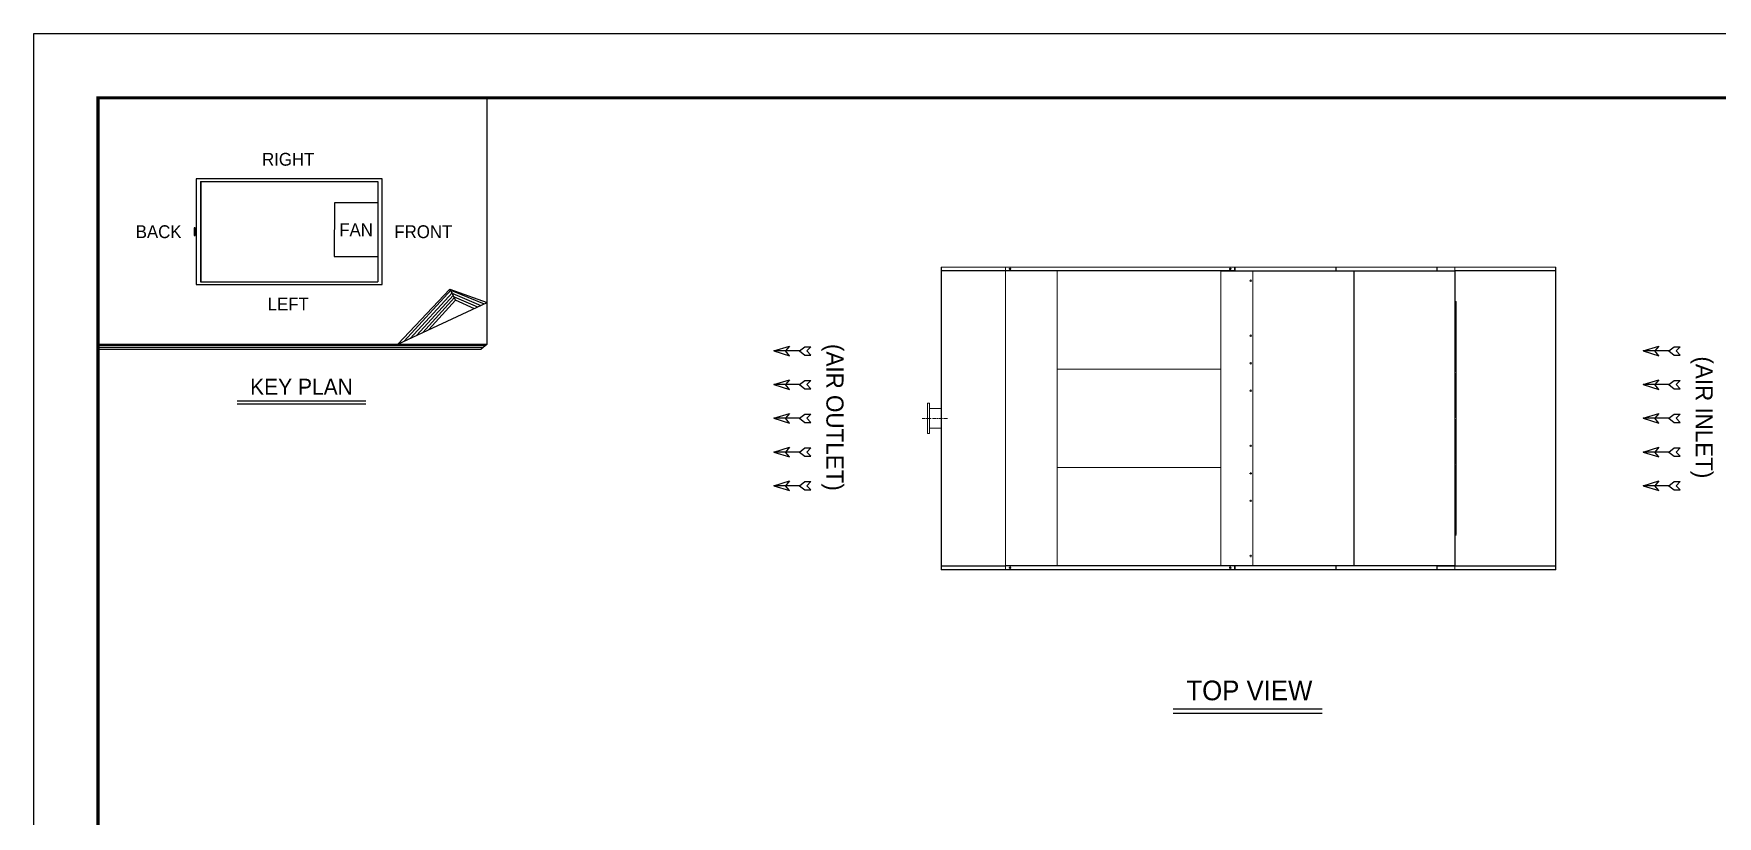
# Model space of a CAD drawing. Header units: millimetres. Extents: x -17070 to 37126, y -291348 to 36053.
# Drawn here: x 7719 to 26072, y 27518 to 36053 of the extents above; entities that cross this region are included whole.
import ezdxf
from ezdxf.enums import TextEntityAlignment as Align

# ---------------------------------------------------------------- set-up
doc = ezdxf.new("R2010")
doc.units = ezdxf.units.MM
doc.linetypes.add('CENTER', pattern=[2, 1.25, -0.25, 0.25, -0.25])
for name, color, linetype in [('center', 1, 'CENTER'), ('냉각탑', 4, 'Continuous'), ('냉각탑_box', 1, 'Continuous'), ('냉각탑_dim', 1, 'Continuous'), ('냉각탑_form', 1, 'Continuous'), ('냉각탑_text', 3, 'Continuous')]:
    doc.layers.add(name, color=color, linetype=linetype)
doc.styles.add('돋움', font='Dotum.ttf')

# ---------------------------------------------------------------- blocks, each defined once
blk = doc.blocks.new('화살표 IN OUT')
at = {"layer": '냉각탑_dim'}
for p, q in [((-323, 43), (-384, 43)), ((-343, 0), (-384, 43)), ((-384, -43), (-343, 0)), ((-266, 0), (-323, 43)), ((-266, 0), (-323, -43)), ((-266, 0), (0, 0)), ((-163, 50), (-122, 0)), ((0, 0), (-163, 50)), ((-163, -50), (-122, 0)), ((0, 0), (-163, -50)), ((-323, -43), (-384, -43))]:
    blk.add_line(p, q, dxfattribs=at)
blk = doc.blocks.new('4')
at = {"color": 0, "lineweight": 20}
for p, q in [((18312, 33508), (17612, 33508)), ((17612, 33508), (17612, 30208)), ((18312, 33505), (17612, 33505)), ((18312, 33469), (17612, 33469)), ((18312, 33466), (17612, 33466)), ((17615, 33508), (17615, 30208)), ((18312, 30208), (18312, 33508)), ((23212, 33508), (24312, 33508)), ((23212, 33505), (24312, 33505)), ((23212, 33469), (24312, 33469)), ((23212, 33466), (24312, 33466)), ((24309, 30208), (24309, 33508)), ((24312, 30208), (24312, 33508)), ((17612, 30250), (18312, 30250)), ((17612, 30247), (18312, 30247)), ((17612, 30211), (18312, 30211)), ((17612, 30208), (18312, 30208)), ((23212, 30250), (24312, 30250)), ((23212, 30247), (24312, 30247)), ((23212, 30211), (24312, 30211)), ((23212, 30208), (24312, 30208))]:
    blk.add_line(p, q, dxfattribs=at)
at = {"color": 7, "lineweight": 20, "ltscale": 0.280701}
for p, q in [((18312, 33507), (18312, 33468)), ((18312, 33507), (18313, 33507)), ((18312, 33470), (18312, 33506)), ((18312, 33506), (18314, 33506)), ((18312, 33470), (18314, 33470)), ((18312, 33468), (18313, 33468)), ((18312, 30254), (18312, 33463)), ((18312, 33463), (18315, 33463)), ((18313, 33467), (18314, 33468)), ((20810, 33508), (18314, 33508)), ((18314, 33467), (18314, 33508)), ((20810, 33505), (18314, 33505)), ((18314, 33465), (18314, 33463)), ((18314, 33465), (18315, 33465)), ((20809, 33469), (18315, 33469)), ((18315, 33466), (18315, 33466)), ((18315, 33466), (18315, 33466)), ((20809, 33466), (18315, 33466)), ((18315, 33466), (18315, 33466)), ((18315, 33466), (18315, 33466)), ((18315, 33466), (18315, 33466)), ((18315, 33465), (18872, 33465)), ((18350, 33487), (18374, 33487)), ((18354, 33492), (18354, 33492)), ((18362, 33499), (18362, 33476)), ((18362, 33496), (18362, 33496)), ((18522, 33466), (18522, 33465)), ((18822, 33466), (18822, 33465)), ((18827, 33466), (18834, 33466)), ((18829, 33465), (18827, 33466)), ((18828, 33466), (18827, 33466)), ((18829, 33465), (18827, 33466)), ((18829, 33465), (18828, 33465)), ((18836, 33465), (18829, 33465)), ((18834, 33466), (18837, 33466)), ((18836, 33465), (18837, 33466)), ((18836, 33465), (18837, 33465)), ((18837, 33466), (18837, 33466)), ((19058, 33466), (18861, 33466)), ((18861, 33466), (18861, 33465)), ((18872, 33465), (18874, 33465)), ((18873, 33465), (18873, 33463)), ((18873, 33463), (18875, 33463)), ((18877, 33465), (18874, 33465)), ((18875, 33464), (18877, 33464)), ((18875, 33463), (18875, 30254)), ((18875, 33461), (18877, 33461)), ((18877, 33465), (18877, 33462)), ((18880, 33465), (18877, 33465)), ((18877, 32398), (18877, 33462)), ((18877, 33462), (18880, 33462)), ((18879, 33463), (18879, 33465)), ((18879, 33463), (18880, 33463)), ((18880, 33465), (20656, 33465)), ((18880, 33465), (18880, 33462)), ((19057, 33466), (19064, 33466)), ((19058, 33466), (19057, 33466)), ((19059, 33465), (19057, 33466)), ((19059, 33465), (19058, 33465)), ((19066, 33465), (19059, 33465)), ((19064, 33466), (19067, 33466)), ((19066, 33465), (19067, 33466)), ((19066, 33465), (19067, 33466)), ((19066, 33465), (19067, 33465)), ((19067, 33466), (19067, 33466)), ((19096, 33466), (19067, 33466)), ((19128, 33466), (19096, 33466)), ((19096, 33466), (19096, 33465)), ((19134, 33465), (19743, 33465)), ((19134, 33465), (19134, 33465)), ((19402, 33466), (19402, 33466)), ((19402, 33466), (19402, 33466)), ((19402, 33466), (19402, 33466)), ((19743, 33465), (19744, 33465)), ((19744, 33465), (20659, 33465)), ((19744, 33465), (19744, 33465)), ((20049, 33465), (20049, 33465)), ((20660, 33466), (20424, 33466)), ((20481, 33466), (20481, 33466)), ((20481, 33466), (20481, 33466)), ((20481, 33466), (20481, 33466)), ((20489, 33466), (20489, 33466)), ((20489, 33466), (20489, 33466)), ((20489, 33466), (20489, 33466)), ((20656, 33465), (20657, 33465)), ((20656, 33465), (20656, 33462)), ((20656, 33463), (20657, 33463)), ((20659, 33462), (20656, 33462)), ((20657, 33463), (20657, 33465)), ((20659, 33465), (20659, 33462)), ((20659, 33464), (20664, 33464)), ((20659, 33462), (20659, 32398)), ((20692, 33466), (20660, 33466)), ((20660, 33465), (20692, 33465)), ((20661, 33461), (20661, 30256)), ((20661, 33461), (20664, 33461)), ((20661, 30256), (20661, 33461)), ((20661, 33461), (20661, 33461)), ((21005, 33464), (20664, 33464)), ((20664, 33461), (20664, 33464)), ((20664, 33461), (20664, 33464)), ((20664, 33464), (20664, 33464)), ((20664, 33463), (20664, 33463)), ((20692, 33466), (20692, 33465)), ((20750, 33487), (20774, 33487)), ((20754, 33492), (20754, 33492)), ((20762, 33499), (20762, 33476)), ((20762, 33496), (20762, 33496)), ((20809, 33466), (20809, 33466)), ((20809, 33466), (20809, 33466)), ((20809, 33466), (20809, 33466)), ((20809, 33466), (20809, 33466)), ((20809, 33466), (20809, 33466)), ((20810, 33505), (20810, 33508)), ((20810, 33508), (20811, 33508)), ((20812, 33506), (20810, 33506)), ((20810, 33505), (20810, 33470)), ((20810, 33467), (20810, 33470)), ((20812, 33470), (20810, 33470)), ((20811, 33467), (20810, 33468)), ((20811, 33508), (20811, 33508)), ((20812, 33468), (20811, 33468)), ((20811, 33467), (20811, 33467)), ((20812, 33506), (20812, 33469)), ((20812, 33469), (20812, 33469)), ((20814, 33508), (20814, 33470)), ((20814, 33508), (20816, 33508)), ((20814, 33470), (20817, 33470)), ((20816, 33508), (20816, 33470)), ((20817, 33508), (20816, 33508)), ((20816, 33468), (20816, 33470)), ((20816, 33464), (20816, 33467)), ((20817, 33508), (20817, 33505)), ((21911, 33508), (20817, 33508)), ((20817, 33466), (20817, 33470)), ((21911, 33466), (20817, 33466)), ((20819, 33464), (20819, 33466)), ((20820, 33466), (20820, 33464)), ((21565, 33466), (20936, 33466)), ((21005, 33461), (21005, 33464)), ((21005, 33461), (21013, 33461)), ((21008, 30256), (21008, 33461)), ((21010, 30256), (21010, 33461)), ((21012, 33461), (21012, 33464)), ((21013, 33464), (21012, 33464)), ((21013, 33463), (21012, 33463)), ((21013, 33464), (22107, 33464)), ((21013, 33464), (21013, 33461)), ((21585, 33466), (21565, 33466)), ((21585, 33466), (21585, 33464)), ((21880, 33464), (21880, 33466)), ((21916, 33466), (21880, 33466)), ((21905, 33465), (21880, 33465)), ((21905, 33464), (21905, 33466)), ((21911, 33508), (21911, 33505)), ((21914, 33508), (21911, 33508)), ((21911, 33466), (21911, 33470)), ((21914, 33470), (21911, 33470)), ((21912, 33508), (21912, 33470)), ((21914, 33508), (21914, 33470)), ((21914, 33508), (21916, 33508)), ((21916, 33508), (21918, 33508)), ((21916, 33508), (21916, 33470)), ((21916, 33470), (21919, 33470)), ((21916, 33469), (21916, 33464)), ((21916, 33466), (21919, 33466)), ((21919, 33508), (21918, 33508)), ((21918, 33469), (21918, 33508)), ((21918, 33466), (21918, 33467)), ((21919, 33508), (21919, 33505)), ((23013, 33508), (21919, 33508)), ((23013, 33505), (21919, 33505)), ((21919, 33466), (21919, 33470)), ((23013, 33466), (21919, 33466)), ((21946, 33466), (21946, 33464)), ((22112, 33464), (22107, 33464)), ((22107, 33464), (22107, 33461)), ((22109, 33463), (22107, 33463)), ((22107, 33461), (22110, 33461)), ((22109, 33461), (22109, 33464)), ((22109, 33462), (22110, 33462)), ((22110, 33461), (22110, 33462)), ((22112, 33462), (22110, 33462)), ((22110, 30256), (22110, 33461)), ((22111, 33461), (22110, 33461)), ((22110, 33459), (22110, 33459)), ((22112, 33464), (22115, 33464)), ((22112, 33464), (22112, 33461)), ((22112, 33462), (22112, 33462)), ((22112, 33461), (22112, 30256)), ((22112, 33461), (22115, 33461)), ((22114, 33464), (22114, 33461)), ((22115, 33461), (22115, 33464)), ((22115, 33464), (23209, 33464)), ((22980, 33466), (22980, 33464)), ((23010, 33466), (23010, 33464)), ((23016, 33508), (23013, 33508)), ((23013, 33508), (23013, 33505)), ((23013, 33466), (23013, 33470)), ((23016, 33470), (23013, 33470)), ((23014, 33508), (23014, 33470)), ((23016, 33508), (23016, 33470)), ((23016, 33508), (23018, 33508)), ((23018, 33508), (23212, 33508)), ((23018, 33508), (23018, 33470)), ((23018, 33470), (23021, 33470)), ((23020, 33508), (23020, 33470)), ((23021, 33508), (23021, 33505)), ((23209, 33505), (23021, 33505)), ((23021, 33466), (23021, 33470)), ((23209, 33466), (23021, 33466)), ((23209, 33508), (23209, 33505)), ((23209, 33466), (23209, 33470)), ((23212, 33470), (23209, 33470)), ((23209, 33466), (23209, 33464)), ((23209, 33466), (23209, 33464)), ((23209, 33464), (23212, 33464)), ((23209, 33461), (23209, 33464)), ((23212, 33461), (23209, 33461)), ((23210, 33508), (23210, 33470)), ((23210, 33461), (23210, 33464)), ((23212, 33508), (23212, 33470)), ((23212, 33470), (23212, 33464)), ((23212, 33461), (23212, 33464)), ((23212, 30256), (23212, 33461)), ((23214, 33459), (23212, 33459)), ((23214, 33459), (23214, 32365)), ((20973, 33358), (20999, 33358)), ((20986, 33371), (20986, 33346)), ((23221, 33132), (23214, 33132)), ((23221, 33129), (23214, 33129)), ((23225, 33127), (23214, 33127)), ((23215, 33127), (23215, 33129)), ((23221, 33132), (23221, 33129)), ((23225, 33127), (23225, 30590)), ((22110, 32937), (22112, 32937)), ((22112, 32907), (22110, 32907)), ((20973, 32758), (20999, 32758)), ((20986, 32771), (20986, 32746)), ((18875, 32543), (18877, 32543)), ((18877, 32398), (18877, 32390)), ((18877, 32398), (18880, 32398)), ((18879, 32397), (18877, 32397)), ((18877, 32390), (18880, 32390)), ((18877, 31327), (18877, 32390)), ((18879, 32397), (18879, 32398)), ((18879, 32397), (18880, 32397)), ((18879, 32391), (18879, 32393)), ((18879, 32393), (18880, 32393)), ((18879, 32391), (18880, 32391)), ((18880, 32395), (18880, 32398)), ((20656, 32395), (18880, 32395)), ((18880, 32393), (18880, 32390)), ((18880, 32393), (20656, 32393)), ((18981, 32393), (18981, 32395)), ((19127, 32393), (19127, 32395)), ((19129, 32393), (19129, 32395)), ((19130, 32393), (19130, 32395)), ((19132, 32393), (19132, 32395)), ((19134, 32395), (19134, 32393)), ((19744, 32395), (19744, 32393)), ((19810, 32395), (19810, 32393)), ((20049, 32395), (20049, 32393)), ((20656, 32395), (20656, 32398)), ((20659, 32398), (20656, 32398)), ((20656, 32397), (20657, 32397)), ((20656, 32395), (20657, 32395)), ((20656, 32393), (20657, 32393)), ((20656, 32393), (20656, 32390)), ((20656, 32391), (20657, 32391)), ((20659, 32390), (20656, 32390)), ((20657, 32397), (20657, 32395)), ((20657, 32391), (20657, 32393)), ((20659, 32398), (20659, 32390)), ((20659, 32390), (20659, 31327)), ((20973, 32458), (20999, 32458)), ((20986, 32471), (20986, 32446)), ((22110, 32388), (22112, 32388)), ((22112, 32358), (22110, 32358)), ((22111, 32358), (22110, 32358)), ((22110, 32356), (22110, 32356)), ((23214, 32365), (23212, 32365)), ((23214, 32356), (23212, 32356)), ((23214, 32356), (23214, 31862)), ((20973, 32158), (20999, 32158)), ((20986, 32171), (20986, 32146)), ((17462, 32023), (17462, 31693)), ((17462, 32023), (17484, 32023)), ((17484, 32023), (17484, 31693)), ((17612, 31967), (17484, 31967)), ((17484, 31966), (17612, 31966)), ((18877, 32063), (18875, 32063)), ((18875, 32023), (18877, 32023)), ((23214, 31862), (23212, 31862)), ((23214, 31850), (23212, 31850)), ((23214, 31850), (23214, 31356)), ((17462, 31693), (17484, 31693)), ((17462, 31693), (17484, 31693)), ((17612, 31750), (17484, 31750)), ((17484, 31750), (17612, 31750)), ((18875, 31693), (18877, 31693)), ((18877, 31653), (18875, 31653)), ((20986, 31571), (20986, 31546)), ((20973, 31558), (20999, 31558)), ((18877, 31327), (18877, 31319)), ((18877, 31327), (18880, 31327)), ((18877, 30255), (18877, 31319)), ((18877, 31319), (18880, 31319)), ((18879, 31325), (18880, 31325)), ((18879, 31325), (18879, 31323)), ((18879, 31323), (18880, 31323)), ((18879, 31320), (18879, 31322)), ((18879, 31322), (18880, 31322)), ((18879, 31320), (18880, 31320)), ((18880, 31323), (18880, 31327)), ((20656, 31323), (18880, 31323)), ((18880, 31322), (20656, 31322)), ((18880, 31322), (18880, 31319)), ((18981, 31322), (18981, 31323)), ((19127, 31322), (19127, 31323)), ((19129, 31322), (19129, 31323)), ((19130, 31322), (19130, 31323)), ((19132, 31323), (19132, 31322)), ((19134, 31323), (19134, 31322)), ((19744, 31323), (19744, 31322)), ((20049, 31323), (20049, 31322)), ((20656, 31323), (20656, 31327)), ((20659, 31327), (20656, 31327)), ((20656, 31325), (20657, 31325)), ((20656, 31323), (20657, 31323)), ((20656, 31322), (20657, 31322)), ((20656, 31322), (20656, 31319)), ((20656, 31320), (20657, 31320)), ((20659, 31319), (20656, 31319)), ((20657, 31325), (20657, 31323)), ((20657, 31320), (20657, 31322)), ((20659, 31327), (20659, 31319)), ((20659, 31319), (20659, 30255)), ((20973, 31258), (20999, 31258)), ((20986, 31271), (20986, 31246)), ((22110, 31358), (22112, 31358)), ((22112, 31328), (22110, 31328)), ((23214, 31356), (23212, 31356)), ((23214, 31347), (23212, 31347)), ((23214, 31347), (23214, 30253)), ((18875, 31173), (18877, 31173)), ((20973, 30958), (20999, 30958)), ((20986, 30971), (20986, 30946)), ((22110, 30809), (22112, 30809)), ((22112, 30779), (22110, 30779)), ((23225, 30590), (23214, 30590)), ((23214, 30588), (23221, 30588)), ((23214, 30585), (23221, 30585)), ((23214, 30584), (23223, 30584)), ((23221, 30588), (23221, 30585)), ((23223, 30584), (23223, 30586)), ((20973, 30358), (20999, 30358)), ((20986, 30371), (20986, 30346)), ((18312, 30254), (18315, 30254)), ((18312, 30210), (18312, 30249)), ((18312, 30249), (18313, 30249)), ((18312, 30247), (18312, 30210)), ((18312, 30247), (18314, 30247)), ((18312, 30210), (18314, 30210)), ((18312, 30210), (18313, 30210)), ((18313, 30249), (18314, 30249)), ((18314, 30254), (18314, 30252)), ((18315, 30252), (18314, 30252)), ((18314, 30250), (18314, 30208)), ((20810, 30211), (18314, 30211)), ((20810, 30208), (18314, 30208)), ((18872, 30252), (18315, 30252)), ((20809, 30250), (18315, 30250)), ((18315, 30250), (18315, 30250)), ((18315, 30250), (18315, 30250)), ((18350, 30229), (18374, 30229)), ((18354, 30234), (18354, 30234)), ((18362, 30241), (18362, 30218)), ((18362, 30238), (18362, 30238)), ((18512, 30208), (18562, 30208)), ((18827, 30251), (18834, 30251)), ((18828, 30250), (18827, 30251)), ((18829, 30251), (18827, 30251)), ((18828, 30250), (18827, 30251)), ((18829, 30251), (18828, 30252)), ((18829, 30251), (18828, 30252)), ((18836, 30251), (18829, 30251)), ((18834, 30251), (18837, 30251)), ((18836, 30251), (18837, 30252)), ((18836, 30251), (18837, 30252)), ((18836, 30251), (18837, 30251)), ((18837, 30250), (18837, 30251)), ((18837, 30250), (18837, 30251)), ((18861, 30250), (18861, 30252)), ((18872, 30252), (18874, 30252)), ((18873, 30252), (18872, 30252)), ((18873, 30254), (18873, 30252)), ((18873, 30254), (18875, 30254)), ((18874, 30252), (18877, 30252)), ((18875, 30255), (18877, 30255)), ((18877, 30252), (18875, 30252)), ((18875, 30252), (18877, 30252)), ((18877, 30255), (18877, 30252)), ((18877, 30255), (18880, 30255)), ((18880, 30254), (18877, 30254)), ((18881, 30252), (18877, 30252)), ((18879, 30254), (18879, 30255)), ((18880, 30252), (18880, 30255)), ((20656, 30252), (18880, 30252)), ((19057, 30251), (19064, 30251)), ((19058, 30250), (19057, 30251)), ((19059, 30251), (19057, 30251)), ((19058, 30250), (19057, 30251)), ((19059, 30251), (19058, 30252)), ((19059, 30251), (19058, 30252)), ((19066, 30251), (19059, 30251)), ((19064, 30251), (19067, 30251)), ((19066, 30251), (19067, 30252)), ((19066, 30251), (19067, 30252)), ((19066, 30251), (19067, 30251)), ((19067, 30250), (19067, 30251)), ((19067, 30250), (19067, 30251)), ((19096, 30250), (19096, 30252)), ((19134, 30252), (19134, 30250)), ((19472, 30208), (19400, 30208)), ((19744, 30252), (19744, 30250)), ((20049, 30252), (20049, 30250)), ((20411, 30208), (20483, 30208)), ((20461, 30208), (20483, 30208)), ((20509, 30208), (20487, 30208)), ((20562, 30208), (20612, 30208)), ((20673, 30208), (20623, 30208)), ((20656, 30252), (20656, 30255)), ((20659, 30255), (20656, 30255)), ((20656, 30254), (20657, 30254)), ((20656, 30252), (20657, 30252)), ((20657, 30254), (20657, 30252)), ((20659, 30255), (20659, 30250)), ((20664, 30252), (20659, 30252)), ((20660, 30252), (20692, 30252)), ((20660, 30252), (20660, 30252)), ((20661, 30256), (20664, 30256)), ((20661, 30256), (20661, 30256)), ((20664, 30256), (20664, 30252)), ((20664, 30252), (20664, 30256)), ((20664, 30254), (20664, 30254)), ((20664, 30252), (21005, 30252)), ((20664, 30252), (20664, 30252)), ((20692, 30250), (20692, 30252)), ((20750, 30229), (20774, 30229)), ((20754, 30234), (20754, 30234)), ((20762, 30241), (20762, 30218)), ((20762, 30238), (20762, 30238)), ((20789, 30208), (20811, 30208)), ((20789, 30208), (20811, 30208)), ((20809, 30250), (20809, 30250)), ((20810, 30250), (20810, 30208)), ((20811, 30249), (20810, 30249)), ((20812, 30247), (20810, 30247)), ((20812, 30210), (20810, 30210)), ((20811, 30250), (20811, 30250)), ((20812, 30249), (20811, 30249)), ((20811, 30209), (20811, 30208)), ((20812, 30248), (20812, 30248)), ((20812, 30247), (20812, 30248)), ((20812, 30210), (20812, 30247)), ((20814, 30208), (20814, 30247)), ((20814, 30247), (20816, 30247)), ((20814, 30208), (20834, 30208)), ((20816, 30252), (20816, 30250)), ((20816, 30248), (20816, 30247)), ((20816, 30208), (20816, 30247)), ((20816, 30247), (20817, 30247)), ((21911, 30250), (20817, 30250)), ((20817, 30250), (20817, 30247)), ((20817, 30208), (20817, 30212)), ((21911, 30211), (20817, 30211)), ((21911, 30208), (20817, 30208)), ((20830, 30208), (20834, 30208)), ((21005, 30256), (21010, 30256)), ((21005, 30256), (21005, 30252)), ((21010, 30256), (21013, 30256)), ((21012, 30252), (21012, 30256)), ((21012, 30254), (21013, 30254)), ((21012, 30252), (21013, 30252)), ((21013, 30252), (21013, 30256)), ((21013, 30252), (22107, 30252)), ((21114, 30208), (21164, 30208)), ((21585, 30250), (21585, 30252)), ((21914, 30208), (21894, 30208)), ((21894, 30208), (21899, 30208)), ((21898, 30208), (21911, 30208)), ((21911, 30250), (21911, 30247)), ((21914, 30247), (21911, 30247)), ((21911, 30208), (21911, 30212)), ((21918, 30250), (21912, 30250)), ((21912, 30250), (21918, 30250)), ((21912, 30208), (21912, 30247)), ((21914, 30208), (21914, 30247)), ((21914, 30208), (21916, 30208)), ((21916, 30250), (21916, 30247)), ((21916, 30208), (21916, 30247)), ((21916, 30247), (21918, 30247)), ((21916, 30208), (21932, 30208)), ((21918, 30250), (21918, 30250)), ((21918, 30247), (21919, 30247)), ((21918, 30208), (21918, 30247)), ((23013, 30250), (21919, 30250)), ((21919, 30250), (21919, 30247)), ((21919, 30208), (21919, 30212)), ((23013, 30211), (21919, 30211)), ((23013, 30208), (21919, 30208)), ((21932, 30208), (21936, 30208)), ((22058, 30252), (22057, 30252)), ((22107, 30256), (22110, 30256)), ((22107, 30252), (22107, 30256)), ((22107, 30254), (22109, 30254)), ((22107, 30252), (22109, 30252)), ((22109, 30252), (22109, 30256)), ((22109, 30253), (22110, 30253)), ((22110, 30252), (22110, 30250)), ((22111, 30252), (22110, 30252)), ((22112, 30256), (22112, 30252)), ((22112, 30256), (22115, 30256)), ((22112, 30252), (22115, 30252)), ((22114, 30256), (22114, 30252)), ((22115, 30252), (22115, 30256)), ((22115, 30252), (23209, 30252)), ((22166, 30252), (22166, 30250)), ((22167, 30252), (22166, 30252)), ((22224, 30252), (22224, 30250)), ((22225, 30252), (22224, 30252)), ((22283, 30252), (22283, 30250)), ((22284, 30252), (22283, 30252)), ((22284, 30252), (22284, 30250)), ((22285, 30250), (22285, 30252)), ((22482, 30250), (22482, 30252)), ((22489, 30252), (22489, 30250)), ((22489, 30250), (22489, 30252)), ((22538, 30252), (22539, 30252)), ((22538, 30252), (22538, 30250)), ((22568, 30252), (22570, 30252)), ((22568, 30252), (22568, 30250)), ((22568, 30252), (22568, 30250)), ((22570, 30252), (22570, 30250)), ((22666, 30208), (22716, 30208)), ((22678, 30252), (22679, 30252)), ((22679, 30252), (22679, 30250)), ((22782, 30252), (22783, 30252)), ((22783, 30252), (22783, 30250)), ((22883, 30252), (22883, 30250)), ((22883, 30252), (22883, 30252)), ((22969, 30251), (22969, 30250)), ((22996, 30208), (23001, 30208)), ((23000, 30208), (23013, 30208)), ((23013, 30250), (23013, 30247)), ((23016, 30247), (23013, 30247)), ((23013, 30208), (23013, 30212)), ((23018, 30208), (23013, 30208)), ((23014, 30250), (23020, 30250)), ((23014, 30208), (23014, 30247)), ((23016, 30208), (23016, 30247)), ((23018, 30247), (23020, 30247)), ((23018, 30208), (23018, 30247)), ((23018, 30208), (23020, 30208)), ((23020, 30247), (23021, 30247)), ((23020, 30208), (23020, 30247)), ((23212, 30208), (23020, 30208)), ((23209, 30250), (23021, 30250)), ((23021, 30250), (23021, 30247)), ((23209, 30247), (23021, 30247)), ((23021, 30208), (23021, 30212)), ((23209, 30211), (23021, 30211)), ((23038, 30208), (23140, 30208)), ((23049, 30251), (23049, 30250)), ((23140, 30208), (23192, 30208)), ((23196, 30208), (23209, 30208)), ((23207, 30252), (23209, 30252)), ((23212, 30256), (23209, 30256)), ((23209, 30252), (23209, 30256)), ((23209, 30252), (23212, 30252)), ((23209, 30252), (23209, 30252)), ((23209, 30252), (23209, 30252)), ((23209, 30250), (23209, 30247)), ((23212, 30247), (23209, 30247)), ((23209, 30208), (23209, 30212)), ((23210, 30252), (23210, 30256)), ((23210, 30208), (23210, 30247)), ((23212, 30247), (23212, 30256)), ((23214, 30253), (23212, 30253)), ((23212, 30208), (23212, 30247))]:
    blk.add_line(p, q, dxfattribs=at)
for centre, radius in [((18362, 33487), 8.98), ((18362, 33487), 9), ((18362, 33487), 5.05), ((20762, 33487), 8.98), ((20762, 33487), 9), ((20762, 33487), 5.05), ((20986, 33358), 3), ((20986, 32758), 3), ((20986, 32458), 3), ((20986, 32158), 3), ((20986, 31558), 3), ((20986, 31258), 3), ((20986, 30958), 3), ((20986, 30358), 3), ((18362, 30229), 8.98), ((18362, 30229), 9), ((18362, 30229), 5.05), ((20762, 30229), 8.98), ((20762, 30229), 9), ((20762, 30229), 5.05)]:
    blk.add_circle(centre, radius, dxfattribs=at)
for centre, radius, start, end in [((18315, 33505), 3.4, 120, 155.684), ((18315, 33506), 2.8, 113.1324, 154.623), ((18315, 33470), 3.4, 180, 270), ((18315, 33469), 2.8, 205.3769, 270), ((18315, 33461), 3.4, 114.3157, 139.6798), ((18874, 33461), 3.5, 0.2373, 90), ((19394, 33469), 2.8, 270, 270.8022), ((20809, 33470), 3.4, 270, 0), ((20809, 33469), 2.8, 270, 0), ((20809, 33505), 3.4, 24.316, 60), ((20809, 33506), 2.8, 16.6019, 52.6168), ((20809, 33506), 2.8, 0, 0.2101), ((20817, 33470), 3.1, 180, 270), ((20817, 33470), 1.5, 180, 270), ((21911, 33470), 1.5, 270, 0), ((21911, 33470), 3.1, 270, 0), ((21919, 33470), 3.1, 180, 270), ((21919, 33470), 1.5, 180, 270), ((23013, 33470), 1.5, 270, 0), ((23013, 33470), 3.1, 270, 0), ((23021, 33470), 3.1, 180, 270), ((23021, 33470), 1.5, 180, 270), ((23209, 33470), 1.5, 270, 0), ((23209, 33470), 3.1, 270, 0), ((23207, 33503), 5.2, 0, 0.1311), ((23209, 33459), 3.1, 0, 1.0244), ((20986, 33358), 3, 331.3521, 151.3521), ((23220, 33127), 2, 14.4775, 90), ((23220, 33127), 5.2, 5.5177, 84.4824), ((20986, 32758), 3, 331.3521, 151.3521), ((18874, 32543), 3.5, 295.3764, 359.7627), ((18874, 32534), 3.5, 0.2272, 64.6236), ((20986, 32458), 3, 331.3521, 151.3521), ((20986, 32158), 3, 331.3521, 151.3521), ((18874, 32072), 3.5, 295.3764, 359.7728), ((18874, 32063), 3.5, 0.2373, 64.6236), ((18874, 31653), 3.5, 295.3764, 359.7627), ((18874, 31644), 3.5, 0.2272, 64.6236), ((20986, 31558), 3, 331.3521, 151.3521), ((20986, 31258), 3, 331.3521, 151.3521), ((18874, 31182), 3.5, 295.3764, 359.7728), ((18874, 31173), 3.5, 0.2373, 64.6236), ((20986, 30958), 3, 331.3521, 151.3521), ((23220, 30590), 2, 270, 345.5225), ((23220, 30590), 5.2, 275.5176, 354.4823), ((20986, 30358), 3, 331.3521, 151.3521), ((18315, 30247), 3.4, 90, 180), ((18315, 30248), 2.8, 90, 154.623), ((18315, 30212), 3.4, 204.3155, 240), ((18315, 30211), 2.8, 205.3769, 246.8676), ((18315, 30256), 3.4, 220.3202, 245.6843), ((18874, 30255), 3.5, 270, 359.7627), ((18881, 30255), 3.5, 269.8115, 270), ((20773, 30256), 3.4, 269.0733, 270), ((20809, 30256), 3.4, 270, 270.2238), ((20809, 30247), 3.4, 0, 90), ((20809, 30248), 2.8, 0, 90), ((20809, 30212), 3.4, 300, 335.6845), ((20809, 30211), 2.8, 307.3832, 343.4043), ((20809, 30211), 2.8, 359.7901, 0), ((20817, 30247), 3.1, 90, 180), ((20817, 30247), 1.5, 90, 180), ((20821, 30214), 5.2, 269.8738, 270), ((21911, 30247), 3.1, 0, 90), ((21911, 30247), 1.5, 0, 90), ((21919, 30247), 3.1, 90, 180), ((21919, 30247), 1.5, 90, 180), ((23013, 30247), 3.1, 0, 90), ((23013, 30247), 1.5, 0, 90), ((23021, 30247), 3.1, 90, 180), ((23021, 30247), 1.5, 90, 180), ((23207, 30214), 5.2, 270, 270.1262), ((23209, 30253), 1.5, 270, 325.6967), ((23209, 30247), 3.1, 0, 90), ((23209, 30247), 1.5, 0, 90), ((23209, 30253), 3.1, 286.489, 344.1845), ((23209, 30253), 3.1, 358.9756, 0), ((23207, 30214), 5.2, 359.8689, 0)]:
    blk.add_arc(centre, radius, start, end, dxfattribs=at)
at = {"color": 7, "lineweight": 20, "ltscale": 0.280701, "extrusion": (0, 0, -1)}
for centre, major_axis, ratio, start_param, end_param in [((19128, 33464), (0, 2.8), 0.996195, 0, 0.872555), ((20424, 33464), (0, -2.8), 0.996195, 2.269019, 3.141593), ((20660, 33464), (0, -2.8), 0.996195, 2.269038, 3.141593), ((20660, 33464), (0, -1.2), 0.996195, 2.319831, 3.141593), ((20936, 33463), (0, -3.5), 0.544639, 2.015195, 3.141593), ((21565, 33463), (0, -3.5), 0.544639, 2.013707, 3.141593), ((22110, 33459), (0, 3.1), 0.484044, 5.526772, 6.283185), ((22112, 33459), (0, 3.1), 0.329525, 4.712389, 6.283185), ((22112, 32356), (0, 3.1), 0.329525, 4.712389, 5.582686), ((19128, 30253), (0, -2.8), 0.996195, 5.195162, 6.272045), ((20660, 30253), (0, 1.2), 0.996195, 3.141593, 3.963355), ((20660, 30253), (0, 2.8), 0.996195, 3.151805, 3.460845), ((20819, 30253), (0, 3.1), 1, 3.549739, 4.436194), ((20820, 30253), (0, -3.1), 0.731354, 0.408146, 1.294601), ((20936, 30254), (0, 3.5), 0.544639, 3.162002, 4.26852), ((21565, 30254), (0, 3.5), 0.544639, 3.157869, 4.269478), ((21565, 30254), (0, 1.5), 0.544639, 3.141593, 3.167261), ((21638, 30253), (0, -3.1), 0.48481, 0.408146, 1.294601), ((22057, 30253), (0, -3.1), 0.48481, 0.407115, 1.294601), ((22057, 30253), (0, -1.5), 0.48481, 0, 0.971803), ((22059, 30253), (0, -3.1), 0.484044, 0.407111, 1.294601), ((22110, 30253), (0, -3.1), 0.484044, 0.407097, 1.294601), ((22110, 30253), (0, -1.5), 0.484044, 0, 1.570796), ((22112, 30253), (0, -3.1), 0.329525, 0.406501, 1.570796), ((22166, 30253), (0, -3.1), 0.329525, 0.406491, 1.294601), ((22166, 30253), (0, -1.5), 0.329525, 0, 0.971652), ((22168, 30253), (0, -3.1), 0.249883, 0.406177, 1.294601), ((22224, 30253), (0, -3.1), 0.249883, 0.40617, 1.294601), ((22224, 30253), (0, -1.5), 0.249883, 0, 0.971593), ((22226, 30253), (0, -3.1), 0.082994, 0.405678, 1.294601), ((22283, 30253), (0, -3.1), 0.082994, 0.405676, 1.294601), ((22283, 30253), (0, -1.5), 0.082994, 0, 0.971525), ((22539, 30253), (0, 3.1), 0.000235, 3.54974, 4.436194), ((22568, 30253), (0, 1.5), 0.000235, 3.141593, 4.112991), ((22568, 30253), (0, 3.1), 0.000235, 3.54974, 4.436194), ((22570, 30253), (0, 1.5), 0.090486, 2.170184, 3.141593), ((22570, 30253), (0, 3.1), 0.090486, 1.846992, 2.733445), ((22677, 30253), (0, 3.1), 0.090486, 1.846992, 2.733445), ((22679, 30253), (0, 1.5), 0.325794, 2.170066, 3.141593), ((22679, 30253), (0, 3.1), 0.325794, 1.846992, 2.733446), ((22781, 30253), (0, 3.1), 0.325794, 1.846992, 2.733446), ((22783, 30253), (0, 1.5), 0.41022, 2.169981, 3.141593), ((22783, 30253), (0, 3.1), 0.41022, 1.846992, 2.733445), ((22881, 30253), (0, 3.1), 0.41022, 1.846992, 2.733446), ((22883, 30253), (0, 1.5), 0.616222, 2.169773, 3.141593), ((22883, 30253), (0, 3.1), 0.616222, 1.846992, 2.733447), ((22968, 30253), (0, 3.1), 0.616222, 1.846992, 2.733447), ((22969, 30253), (0, 1.5), 0.685129, 2.169669, 2.98485), ((22969, 30253), (0, 3.1), 0.685129, 1.846992, 2.733447), ((23048, 30253), (0, 3.1), 0.685129, 1.846992, 2.733447), ((23049, 30253), (0, 1.5), 0.839315, 2.169486, 2.597183), ((23049, 30253), (0, 3.1), 0.839315, 1.846992, 2.733548), ((23108, 30253), (0, 3.1), 0.839315, 1.846992, 2.733497), ((23109, 30253), (0, 3.1), 0.885173, 1.847185, 2.733414), ((23159, 30253), (0, 3.1), 0.885173, 1.847162, 2.733361), ((23160, 30253), (0, 3.1), 0.970695, 1.846957, 2.733226), ((23186, 30253), (0, 3.1), 0.988494, 1.846887, 2.73314), ((23186, 30253), (0, 3.1), 0.970695, 1.846932, 2.733166), ((23205, 30253), (0, 3.1), 0.988494, 1.846859, 2.73307)]:
    blk.add_ellipse(centre, major_axis=major_axis, ratio=ratio, start_param=start_param, end_param=end_param, dxfattribs=at)
at = {"color": 7, "lineweight": 20, "ltscale": 0.280701}
for points in [[(18315, 33462), (18315, 33462), (18315, 33462), (18314, 33463), (18314, 33463), (18313, 33463)], [(18314, 33467), (18314, 33467), (18314, 33467), (18315, 33466), (18315, 33466), (18315, 33466)], [(18315, 33462), (18315, 33462), (18315, 33463), (18315, 33463), (18314, 33464), (18314, 33464)], [(18872, 33462), (18872, 33462), (18872, 33463), (18872, 33463), (18873, 33464), (18873, 33464)], [(18872, 33462), (18872, 33462), (18873, 33462), (18873, 33463), (18873, 33463), (18874, 33463)], [(20810, 33467), (20810, 33467), (20810, 33467), (20809, 33466), (20809, 33466), (20809, 33466)], [(20811, 33467), (20811, 33467), (20810, 33467), (20810, 33466), (20810, 33466), (20809, 33466)], [(18315, 30255), (18315, 30255), (18315, 30255), (18314, 30254), (18314, 30254), (18313, 30254)], [(18315, 30255), (18315, 30255), (18315, 30254), (18315, 30254), (18314, 30253), (18314, 30253)], [(18314, 30250), (18314, 30250), (18314, 30250), (18315, 30250), (18315, 30250), (18315, 30250)], [(18872, 30255), (18872, 30255), (18872, 30254), (18872, 30254), (18873, 30253), (18873, 30253)], [(18872, 30255), (18872, 30255), (18873, 30255), (18873, 30254), (18873, 30254), (18874, 30254)], [(20810, 30250), (20810, 30250), (20810, 30250), (20809, 30250), (20809, 30250), (20809, 30250)], [(20811, 30250), (20811, 30250), (20810, 30250), (20810, 30250), (20810, 30250), (20809, 30250)]]:
    blk.add_open_spline(points, degree=5, dxfattribs=at)
at = {"layer": 'center', "lineweight": 20, "ltscale": 30}
blk.add_line((17403, 31858), (17684, 31858), dxfattribs=at)

msp = doc.modelspace()

# ---------------------------------------------------------------- linework, layer by layer
at = {"layer": 'Defpoints'}
msp.add_lwpolyline([(7718.8, 36052.6), (37126, 36052.6), (37126, 15257.5), (7718.8, 15257.5)], close=True, dxfattribs=at)
at = {"layer": '냉각탑', "ltscale": 30}
for p, q in [((9535.7, 34439.4), (9535.7, 33347)), ((9535.7, 34439.4), (11470.6, 34439.4)), ((9544.9, 33347), (9544.9, 34439.4)), ((11470.6, 34439.4), (11470.6, 33347)), ((9535.7, 33347), (11470.6, 33347))]:
    msp.add_line(p, q, dxfattribs=at)
msp.add_lwpolyline([(9489.7, 34469.3), (9489.7, 33317), (11517.7, 33317), (11517.7, 34469.3)], close=True, dxfattribs=at)
for points in [[(11470.6, 34207.8), (10996.6, 34207.8), (10996.2, 33621.3), (11470.6, 33621.3)], [(9480.9, 33933.9), (9469.3, 33933.9), (9469.3, 33852.4), (9480.9, 33852.4)], [(9475.1, 33933.9), (9475.1, 33852.4)], [(9480.9, 33852.4), (9480.9, 33933.9)]]:
    msp.add_lwpolyline(points, dxfattribs=at)
at = {"layer": '냉각탑_box'}
for p, q in [((12663.9, 32667.2), (12663.9, 35352.4)), ((11689.6, 32667.2), (12255, 33264.9)), ((11757.2, 32698.8), (12271.6, 33258)), ((11824.8, 32730.4), (12282.8, 33230)), ((12255, 33264.9), (12663.9, 33122.4)), ((12255, 33264.9), (12316.5, 33146.1)), ((12273.9, 33252.3), (12628.3, 33105.8)), ((11689.6, 32667.2), (12663.9, 33122.4)), ((11892.4, 32762), (12294, 33202)), ((11960, 32793.5), (12305.2, 33174.1)), ((12027.5, 32825.1), (12316.5, 33146.1)), ((12287.4, 33218.6), (12592.7, 33089.2)), ((12300.9, 33184.8), (12557.2, 33072.6)), ((12314.4, 33151.1), (12521.6, 33056)), ((8419, 32667.2), (12663.9, 32667.2)), ((8419, 32655.6), (12649.7, 32655.6)), ((8419, 32634.1), (12623.8, 32634.1)), ((8419, 32612.6), (12597.8, 32612.6)), ((12663.9, 32667.2), (12597.8, 32612.6)), ((9938.1, 32050.8), (11338.1, 32050.8)), ((9938.1, 32015.8), (11338.1, 32015.8)), ((20141.4, 28689.2), (21764.7, 28689.2)), ((20141.4, 28642.5), (21764.7, 28642.5))]:
    msp.add_line(p, q, dxfattribs=at)
at = {"layer": '냉각탑_form', "const_width": 35}
msp.add_lwpolyline([(8419, 35352.4), (8419, 15957.7), (36425.9, 15957.7), (36425.9, 35352.4)], close=True, dxfattribs=at)

# ---------------------------------------------------------------- block references
msp.add_blockref('4', (0, 0))
at = {"layer": '냉각탑_dim', "xscale": -1.04999997375291, "yscale": 1.04999997374806, "zscale": 1.04999997375}
for p in [(15787.6, 32593.4), (25263.3, 32593.4), (15787.6, 32225.9), (25263.3, 32225.9), (15787.6, 31858.4), (25263.3, 31858.4), (15787.6, 31490.9), (25263.3, 31490.9), (15787.6, 31123.4), (25263.3, 31123.4)]:
    msp.add_blockref('화살표 IN OUT', p, dxfattribs=at)

# ---------------------------------------------------------------- texts
at = {"layer": '냉각탑_text', "style": '돋움'}
for s, height, p in [('RIGHT', 140, (10493.7, 34682.9)), ('BACK', 140, (9081, 33893.2)), ('FAN', 140, (11233.4, 33914.5)), ('FRONT', 140, (11966.4, 33893.2)), ('LEFT', 140, (10493.7, 33104.1)), ('KEY PLAN', 175, (10638.1, 32202.4)), ('TOP VIEW', 214.63, (20971.3, 28891.4))]:
    msp.add_text(s, height=height, dxfattribs=at).set_placement(p, align=Align.MIDDLE_CENTER)
for s, p in [('(AIR OUTLET)', (16453.5, 31868.4)), ('(AIR INLET)', (25929.1, 31868.4))]:
    msp.add_text(s, height=186.667, rotation=270, dxfattribs=at).set_placement(p, align=Align.MIDDLE_CENTER)

doc.saveas('drawing.dxf')
